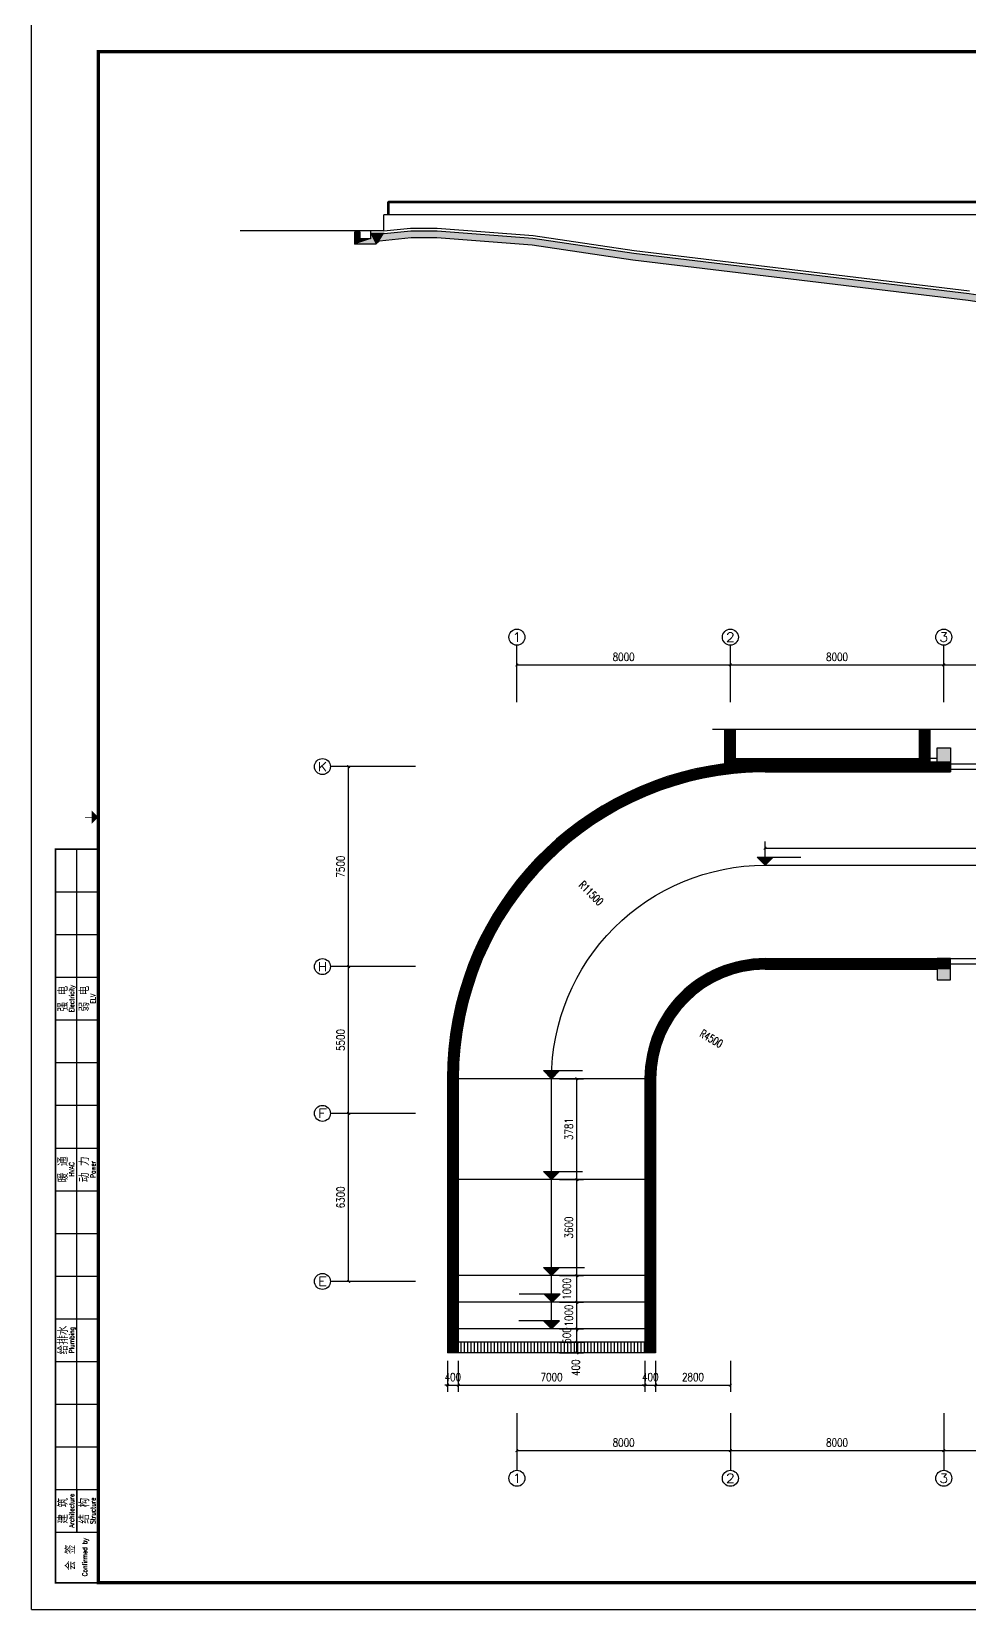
# Model space of a CAD drawing. Extents: x -1348811 to 123514, y -640545 to 749356.
# Drawn here: x -818359 to -783208, y 212828 to 271985 of the extents above; entities that cross this region are included whole.
import ezdxf
from ezdxf.enums import TextEntityAlignment as Align

# ---------------------------------------------------------------- set-up
doc = ezdxf.new("R2010")
doc.units = 0
doc.header["$LTSCALE"] = 10
doc.header["$MEASUREMENT"] = 0
doc.linetypes.add('DASH', pattern=[0.35, 0.25, -0.1])
doc.layers.get('0').update_dxf_attribs({"linetype": 'CONTINUOUS'})
doc.layers.get('Defpoints').update_dxf_attribs({"linetype": 'CONTINUOUS'})
for name, color, linetype in [('A-STAIRS', 9, 'CONTINUOUS'), ('AXIS', 3, 'CONTINUOUS'), ('AXIS_TEXT', 7, 'CONTINUOUS'), ('COLU', 1, 'CONTINUOUS'), ('COLU_HATCH', 252, 'CONTINUOUS'), ('DIM_SYMB', 3, 'CONTINUOUS'), ('jlq', 1, 'CONTINUOUS'), ('PUB_HATCH', 9, 'CONTINUOUS'), ('STAIR', 9, 'CONTINUOUS'), ('wall', 8, 'CONTINUOUS'), ('图框', 7, 'CONTINUOUS'), ('结构墙', 1, 'CONTINUOUS')]:
    doc.layers.add(name, color=color, linetype=linetype)
doc.styles.add('_TCH_AXIS', font='COMPLEX', dxfattribs={"bigfont": 'GBCBIG'})
doc.styles.add('_TEL_DIM', font='SIMPLEX', dxfattribs={"width": 0.8, "height": 3.5, "bigfont": 'HZTXT'})
doc.styles.add('DIM_FONT', font='SIMPLEX', dxfattribs={"width": 0.8, "bigfont": 'HZTXT'})
doc.styles.add('TKZ2_tjkts.shx', font='tjromant.shx', dxfattribs={"bigfont": 'tjkts.shx'})
doc.dimstyles.new('DIMN', dxfattribs={"dimtxt": 300, "dimasz": 100, "dimexe": 250, "dimexo": 300, "dimgap": 150, "dimtad": 1, "dimdec": 0, "dimzin": 0, "dimdsep": 46, "dimtxsty": 'DIM_FONT', "dimblk": 'ARCHTICK', "dimcen": 0.09, "dimclrt": 7, "dimazin": 2, "dimtfac": 1, "dimtdec": 0, "dimtix": 1, "dimtmove": 2, "dimatfit": 3, "dimfxl": 0, "dimtolj": 1, "dimtzin": 0, "dimarcsym": 0})

# ---------------------------------------------------------------- blocks, each defined once
blk = doc.blocks.new('TJAD_TK_A1')
for p, q in [((517.38, 385.45), (517.38, 641.45)), ((509.38, 625.45), (525.38, 625.45)), ((509.38, 609.45), (525.38, 609.45)), ((509.38, 593.45), (525.38, 593.45)), ((509.38, 577.45), (525.38, 577.45)), ((509.38, 561.45), (525.38, 561.45)), ((509.38, 545.45), (525.38, 545.45)), ((509.38, 529.45), (525.38, 529.45)), ((509.38, 513.45), (525.38, 513.45)), ((509.38, 497.45), (525.38, 497.45)), ((509.38, 481.45), (525.38, 481.45)), ((509.38, 465.45), (525.38, 465.45)), ((509.38, 449.45), (525.38, 449.45)), ((509.38, 433.45), (525.38, 433.45)), ((509.38, 417.45), (525.38, 417.45)), ((509.38, 401.45), (525.38, 401.45)), ((517.38, 401.45), (517.38, 385.45)), ((509.38, 385.45), (525.38, 385.45))]:
    blk.add_line(p, q)
at = {"layer": '图框'}
for q in [(500.38, 950.45), (1341.38, 356.45)]:
    blk.add_line((500.38, 356.45), q, dxfattribs=at)
at = {"layer": '图框', "const_width": 1.2}
blk.add_lwpolyline([(1331.38, 940.45), (525.38, 940.45), (525.38, 366.45), (1331.38, 366.45)], close=True, dxfattribs=at)
at = {"layer": '图框'}
for points, const_width in [([(522.88, 653.45), (520.38, 653.45)], 0.3), ([(525.38, 366.45), (509.38, 366.45), (509.38, 641.45), (525.38, 641.45)], 0.6)]:
    blk.add_lwpolyline(points, dxfattribs=dict(at, const_width=const_width))
blk.add_solid([(522.88, 650.95), (522.88, 655.95), (525.38, 653.45)], dxfattribs=at)
at = {"style": 'TKZ2_tjkts.shx'}
for s, p in [('强 电', (512.17, 585.45)), ('弱 电', (520.17, 585.45)), ('暖 通', (512.17, 521.45)), ('动 力', (520.17, 521.45)), ('给排水', (512.17, 457.45)), ('建 筑', (512.17, 393.45)), ('结 构', (520.17, 393.45)), ('会 签', (515, 375.95))]:
    blk.add_text(s, height=3.6, rotation=90, dxfattribs=at).set_placement(p, align=Align.MIDDLE_CENTER)
at = {"style": 'TKZ2_tjkts.shx', "width": 0.8}
for s, p in [('Electricity', (515.4, 585.45)), ('ELV', (523.4, 585.45)), ('HVAC', (515.4, 521.45)), ('Power', (523.4, 521.45)), ('Plumbing', (515.4, 457.45)), ('Architecture', (515.4, 393.45)), ('Structure', (523.4, 393.45)), ('Confirmed by', (520.33, 376.06))]:
    blk.add_text(s, height=1.8, rotation=90, dxfattribs=at).set_placement(p, align=Align.MIDDLE_CENTER)
blk = doc.blocks.new('TJAD_图框_A1')
at = {"layer": '图框'}
blk.add_blockref('TJAD_TK_A1', (0, 0), dxfattribs=at)
blk = doc.blocks.new('_ArchTick')
at = {"color": 0, "linetype": 'ByBlock', "const_width": 0.4}
blk.add_lwpolyline([(-0.5, -0.5), (0.5, 0.5)], dxfattribs=at)
blk = doc.blocks.new('*D2143')
at = {"layer": 'AXIS', "color": 0, "lineweight": -2}
for p, q in [((-794969, 222146), (-794969, 220989)), ((-792169, 222146), (-792169, 220989)), ((-794969, 221239), (-792169, 221239))]:
    blk.add_line(p, q, dxfattribs=at)
at = {"layer": 'Defpoints', "color": 0}
for p in [(-794969, 222446), (-792169, 222446), (-792169, 221239)]:
    blk.add_point(p, dxfattribs=at)
at = {"layer": 'AXIS', "color": 0, "lineweight": -2, "xscale": 100, "yscale": 100, "zscale": 100, "rotation": 180}
blk.add_blockref('_ArchTick', (-794969, 221239), dxfattribs=at)
at = {"layer": 'AXIS', "color": 0, "lineweight": -2, "xscale": 100, "yscale": 100, "zscale": 100}
blk.add_blockref('_ArchTick', (-792169, 221239), dxfattribs=at)
at = {"layer": 'AXIS', "color": 7, "insert": (-793569, 221539), "char_height": 300, "attachment_point": 5, "style": 'DIM_FONT'}
blk.add_mtext('\\A1;2800', dxfattribs=at)
blk = doc.blocks.new('*D2144')
at = {"layer": 'AXIS', "color": 0, "lineweight": -2}
for p, q in [((-795369, 222146), (-795369, 220989)), ((-794969, 222146), (-794969, 220989)), ((-795369, 221239), (-795469, 221239)), ((-795369, 221239), (-794969, 221239)), ((-794969, 221239), (-794869, 221239))]:
    blk.add_line(p, q, dxfattribs=at)
at = {"layer": 'Defpoints', "color": 0}
for p in [(-795369, 222446), (-794969, 222446), (-794969, 221239)]:
    blk.add_point(p, dxfattribs=at)
at = {"layer": 'AXIS', "color": 0, "lineweight": -2, "xscale": 100, "yscale": 100, "zscale": 100}
blk.add_blockref('_ArchTick', (-795369, 221239), dxfattribs=at)
at = {"layer": 'AXIS', "color": 0, "lineweight": -2, "xscale": 100, "yscale": 100, "zscale": 100, "rotation": 180}
blk.add_blockref('_ArchTick', (-794969, 221239), dxfattribs=at)
at = {"layer": 'AXIS', "color": 7, "insert": (-795169, 221539), "char_height": 300, "attachment_point": 5, "style": 'DIM_FONT'}
blk.add_mtext('\\A1;400', dxfattribs=at)
blk = doc.blocks.new('*D2145')
at = {"layer": 'AXIS', "color": 0, "lineweight": -2}
for p, q in [((-802369, 222146), (-802369, 220989)), ((-795369, 222146), (-795369, 220989)), ((-802369, 221239), (-795369, 221239))]:
    blk.add_line(p, q, dxfattribs=at)
at = {"layer": 'Defpoints', "color": 0}
for p in [(-802369, 222446), (-795369, 222446), (-795369, 221239)]:
    blk.add_point(p, dxfattribs=at)
at = {"layer": 'AXIS', "color": 0, "lineweight": -2, "xscale": 100, "yscale": 100, "zscale": 100, "rotation": 180}
blk.add_blockref('_ArchTick', (-802369, 221239), dxfattribs=at)
at = {"layer": 'AXIS', "color": 0, "lineweight": -2, "xscale": 100, "yscale": 100, "zscale": 100}
blk.add_blockref('_ArchTick', (-795369, 221239), dxfattribs=at)
at = {"layer": 'AXIS', "color": 7, "insert": (-798869, 221539), "char_height": 300, "attachment_point": 5, "style": 'DIM_FONT'}
blk.add_mtext('\\A1;7000', dxfattribs=at)
blk = doc.blocks.new('*D2146')
at = {"layer": 'AXIS', "color": 0, "lineweight": -2}
for p, q in [((-802769, 222146), (-802769, 220989)), ((-802369, 222146), (-802369, 220989)), ((-802769, 221239), (-802869, 221239)), ((-802769, 221239), (-802369, 221239)), ((-802369, 221239), (-802269, 221239))]:
    blk.add_line(p, q, dxfattribs=at)
at = {"layer": 'Defpoints', "color": 0}
for p in [(-802769, 222446), (-802369, 222446), (-802369, 221239)]:
    blk.add_point(p, dxfattribs=at)
at = {"layer": 'AXIS', "color": 0, "lineweight": -2, "xscale": 100, "yscale": 100, "zscale": 100}
blk.add_blockref('_ArchTick', (-802769, 221239), dxfattribs=at)
at = {"layer": 'AXIS', "color": 0, "lineweight": -2, "xscale": 100, "yscale": 100, "zscale": 100, "rotation": 180}
blk.add_blockref('_ArchTick', (-802369, 221239), dxfattribs=at)
at = {"layer": 'AXIS', "color": 7, "insert": (-802569, 221539), "char_height": 300, "attachment_point": 5, "style": 'DIM_FONT'}
blk.add_mtext('\\A1;400', dxfattribs=at)
blk = doc.blocks.new('*D2150')
at = {"layer": 'AXIS', "color": 0, "lineweight": -2}
for p, q in [((-800169, 246841), (-800169, 248490)), ((-792169, 246841), (-792169, 248490)), ((-800169, 248240), (-792169, 248240))]:
    blk.add_line(p, q, dxfattribs=at)
at = {"layer": 'Defpoints', "color": 0}
for p in [(-792169, 248240), (-800169, 246541), (-792169, 246541)]:
    blk.add_point(p, dxfattribs=at)
at = {"layer": 'AXIS', "color": 0, "lineweight": -2, "xscale": 100, "yscale": 100, "zscale": 100, "rotation": 180}
blk.add_blockref('_ArchTick', (-800169, 248240), dxfattribs=at)
at = {"layer": 'AXIS', "color": 0, "lineweight": -2, "xscale": 100, "yscale": 100, "zscale": 100}
blk.add_blockref('_ArchTick', (-792169, 248240), dxfattribs=at)
at = {"layer": 'AXIS', "color": 7, "insert": (-796169, 248540), "char_height": 300, "attachment_point": 5, "style": 'DIM_FONT'}
blk.add_mtext('\\A1;8000', dxfattribs=at)
blk = doc.blocks.new('*D2151')
at = {"layer": 'AXIS', "color": 0, "lineweight": -2}
for p, q in [((-792169, 246841), (-792169, 248490)), ((-784169, 246841), (-784169, 248490)), ((-792169, 248240), (-784169, 248240))]:
    blk.add_line(p, q, dxfattribs=at)
at = {"layer": 'Defpoints', "color": 0}
for p in [(-784169, 248240), (-792169, 246541), (-784169, 246541)]:
    blk.add_point(p, dxfattribs=at)
at = {"layer": 'AXIS', "color": 0, "lineweight": -2, "xscale": 100, "yscale": 100, "zscale": 100, "rotation": 180}
blk.add_blockref('_ArchTick', (-792169, 248240), dxfattribs=at)
at = {"layer": 'AXIS', "color": 0, "lineweight": -2, "xscale": 100, "yscale": 100, "zscale": 100}
blk.add_blockref('_ArchTick', (-784169, 248240), dxfattribs=at)
at = {"layer": 'AXIS', "color": 7, "insert": (-788169, 248540), "char_height": 300, "attachment_point": 5, "style": 'DIM_FONT'}
blk.add_mtext('\\A1;8000', dxfattribs=at)
blk = doc.blocks.new('*D2152')
at = {"layer": 'AXIS', "color": 0, "lineweight": -2}
for p, q in [((-784169, 246841), (-784169, 248490)), ((-776169, 246841), (-776169, 248490)), ((-784169, 248240), (-776169, 248240))]:
    blk.add_line(p, q, dxfattribs=at)
at = {"layer": 'Defpoints', "color": 0}
for p in [(-776169, 248240), (-784169, 246541), (-776169, 246541)]:
    blk.add_point(p, dxfattribs=at)
at = {"layer": 'AXIS', "color": 0, "lineweight": -2, "xscale": 100, "yscale": 100, "zscale": 100, "rotation": 180}
blk.add_blockref('_ArchTick', (-784169, 248240), dxfattribs=at)
at = {"layer": 'AXIS', "color": 0, "lineweight": -2, "xscale": 100, "yscale": 100, "zscale": 100}
blk.add_blockref('_ArchTick', (-776169, 248240), dxfattribs=at)
at = {"layer": 'AXIS', "color": 7, "insert": (-780169, 248540), "char_height": 300, "attachment_point": 5, "style": 'DIM_FONT'}
blk.add_mtext('\\A1;8000', dxfattribs=at)
blk = doc.blocks.new('*D2156')
at = {"layer": 'AXIS', "color": 0, "lineweight": -2}
for p, q in [((-804275, 231427), (-806725, 231427)), ((-806475, 225127), (-806475, 231427)), ((-804275, 225127), (-806725, 225127))]:
    blk.add_line(p, q, dxfattribs=at)
at = {"layer": 'Defpoints', "color": 0}
for p in [(-806475, 231427), (-803975, 231427), (-803975, 225127)]:
    blk.add_point(p, dxfattribs=at)
at = {"layer": 'AXIS', "color": 0, "lineweight": -2, "xscale": 100, "yscale": 100, "zscale": 100}
for p, rotation in [((-806475, 231427), 90), ((-806475, 225127), 270)]:
    blk.add_blockref('_ArchTick', p, dxfattribs=dict(at, rotation=rotation))
at = {"layer": 'AXIS', "color": 7, "insert": (-806775, 228277), "char_height": 300, "attachment_point": 5, "rotation": 90, "style": 'DIM_FONT'}
blk.add_mtext('\\A1;6300', dxfattribs=at)
blk = doc.blocks.new('*D2157')
at = {"layer": 'AXIS', "color": 0, "lineweight": -2}
for p, q in [((-804275, 236927), (-806725, 236927)), ((-806475, 231427), (-806475, 236927)), ((-804275, 231427), (-806725, 231427))]:
    blk.add_line(p, q, dxfattribs=at)
at = {"layer": 'Defpoints', "color": 0}
for p in [(-806475, 236927), (-803975, 236927), (-803975, 231427)]:
    blk.add_point(p, dxfattribs=at)
at = {"layer": 'AXIS', "color": 0, "lineweight": -2, "xscale": 100, "yscale": 100, "zscale": 100}
for p, rotation in [((-806475, 236927), 90), ((-806475, 231427), 270)]:
    blk.add_blockref('_ArchTick', p, dxfattribs=dict(at, rotation=rotation))
at = {"layer": 'AXIS', "color": 7, "insert": (-806775, 234177), "char_height": 300, "attachment_point": 5, "rotation": 90, "style": 'DIM_FONT'}
blk.add_mtext('\\A1;5500', dxfattribs=at)
blk = doc.blocks.new('*D2158')
at = {"layer": 'AXIS', "color": 0, "lineweight": -2}
for p, q in [((-804275, 244427), (-806725, 244427)), ((-806475, 236927), (-806475, 244427)), ((-804275, 236927), (-806725, 236927))]:
    blk.add_line(p, q, dxfattribs=at)
at = {"layer": 'Defpoints', "color": 0}
for p in [(-806475, 244427), (-803975, 244427), (-803975, 236927)]:
    blk.add_point(p, dxfattribs=at)
at = {"layer": 'AXIS', "color": 0, "lineweight": -2, "xscale": 100, "yscale": 100, "zscale": 100}
for p, rotation in [((-806475, 244427), 90), ((-806475, 236927), 270)]:
    blk.add_blockref('_ArchTick', p, dxfattribs=dict(at, rotation=rotation))
at = {"layer": 'AXIS', "color": 7, "insert": (-806775, 240677), "char_height": 300, "attachment_point": 5, "rotation": 90, "style": 'DIM_FONT'}
blk.add_mtext('\\A1;7500', dxfattribs=at)
blk = doc.blocks.new('*D2162')
at = {"layer": 'AXIS', "color": 0, "lineweight": -2}
for p, q in [((-790869, 241027), (-790869, 241621)), ((-790869, 241371), (-762969, 241371)), ((-762969, 241027), (-762969, 241621))]:
    blk.add_line(p, q, dxfattribs=at)
at = {"layer": 'Defpoints', "color": 0}
for p in [(-762969, 241371), (-790869, 240727), (-762969, 240727)]:
    blk.add_point(p, dxfattribs=at)
at = {"layer": 'AXIS', "color": 0, "lineweight": -2, "xscale": 100, "yscale": 100, "zscale": 100, "rotation": 180}
blk.add_blockref('_ArchTick', (-790869, 241371), dxfattribs=at)
at = {"layer": 'AXIS', "color": 0, "lineweight": -2, "xscale": 100, "yscale": 100, "zscale": 100}
blk.add_blockref('_ArchTick', (-762969, 241371), dxfattribs=at)
at = {"layer": 'AXIS', "color": 7, "insert": (-776919, 241671), "char_height": 300, "attachment_point": 5, "style": 'DIM_FONT'}
blk.add_mtext('\\A1;27900', dxfattribs=at)
blk = doc.blocks.new('*D2166')
at = {"layer": 'AXIS', "color": 0, "lineweight": -2}
for p, q in [((-798569, 232727), (-797672, 232727)), ((-797922, 228946), (-797922, 232727)), ((-798569, 228946), (-797672, 228946))]:
    blk.add_line(p, q, dxfattribs=at)
at = {"layer": 'Defpoints', "color": 0}
for p in [(-798869, 232727), (-797922, 232727), (-798869, 228946)]:
    blk.add_point(p, dxfattribs=at)
at = {"layer": 'AXIS', "color": 0, "lineweight": -2, "xscale": 100, "yscale": 100, "zscale": 100}
for p, rotation in [((-797922, 232727), 90), ((-797922, 228946), 270)]:
    blk.add_blockref('_ArchTick', p, dxfattribs=dict(at, rotation=rotation))
at = {"layer": 'AXIS', "color": 7, "insert": (-798222, 230837), "char_height": 300, "attachment_point": 5, "rotation": 90, "style": 'DIM_FONT'}
blk.add_mtext('\\A1;3781', dxfattribs=at)
blk = doc.blocks.new('*D2167')
at = {"layer": 'AXIS', "color": 0, "lineweight": -2}
for p, q in [((-798569, 228946), (-797672, 228946)), ((-797922, 225346), (-797922, 228946)), ((-798569, 225346), (-797672, 225346))]:
    blk.add_line(p, q, dxfattribs=at)
at = {"layer": 'Defpoints', "color": 0}
for p in [(-798869, 228946), (-797922, 228946), (-798869, 225346)]:
    blk.add_point(p, dxfattribs=at)
at = {"layer": 'AXIS', "color": 0, "lineweight": -2, "xscale": 100, "yscale": 100, "zscale": 100}
for p, rotation in [((-797922, 228946), 90), ((-797922, 225346), 270)]:
    blk.add_blockref('_ArchTick', p, dxfattribs=dict(at, rotation=rotation))
at = {"layer": 'AXIS', "color": 7, "insert": (-798222, 227146), "char_height": 300, "attachment_point": 5, "rotation": 90, "style": 'DIM_FONT'}
blk.add_mtext('\\A1;3600', dxfattribs=at)
blk = doc.blocks.new('*D2168')
at = {"layer": 'AXIS', "color": 0, "lineweight": -2}
for p, q in [((-798569, 225346), (-797672, 225346)), ((-797922, 224346), (-797922, 225346)), ((-798569, 224346), (-797672, 224346))]:
    blk.add_line(p, q, dxfattribs=at)
at = {"layer": 'Defpoints', "color": 0}
for p in [(-798869, 225346), (-797922, 225346), (-798869, 224346)]:
    blk.add_point(p, dxfattribs=at)
at = {"layer": 'AXIS', "color": 0, "lineweight": -2, "xscale": 100, "yscale": 100, "zscale": 100}
for p, rotation in [((-797922, 225346), 90), ((-797922, 224346), 270)]:
    blk.add_blockref('_ArchTick', p, dxfattribs=dict(at, rotation=rotation))
at = {"layer": 'AXIS', "color": 7, "insert": (-798300, 224846), "char_height": 300, "attachment_point": 5, "rotation": 90, "style": 'DIM_FONT'}
blk.add_mtext('\\A1;1000', dxfattribs=at)
blk = doc.blocks.new('*D2169')
at = {"layer": 'AXIS', "color": 0, "lineweight": -2}
for p, q in [((-798569, 224346), (-797672, 224346)), ((-797922, 224346), (-797922, 224446)), ((-797922, 223346), (-797922, 224346)), ((-798569, 223346), (-797672, 223346)), ((-797922, 223346), (-797922, 223246))]:
    blk.add_line(p, q, dxfattribs=at)
at = {"layer": 'Defpoints', "color": 0}
for p in [(-798869, 224346), (-797922, 224346), (-798869, 223346)]:
    blk.add_point(p, dxfattribs=at)
at = {"layer": 'AXIS', "color": 0, "lineweight": -2, "xscale": 100, "yscale": 100, "zscale": 100}
for p, rotation in [((-797922, 224346), 270), ((-797922, 223346), 90)]:
    blk.add_blockref('_ArchTick', p, dxfattribs=dict(at, rotation=rotation))
at = {"layer": 'AXIS', "color": 7, "insert": (-798222, 223846), "char_height": 300, "attachment_point": 5, "rotation": 90, "style": 'DIM_FONT'}
blk.add_mtext('\\A1;1000', dxfattribs=at)
blk = doc.blocks.new('*D2170')
at = {"layer": 'AXIS', "color": 0, "lineweight": -2}
for p, q in [((-798569, 223346), (-797672, 223346)), ((-797922, 222846), (-797922, 223346)), ((-798569, 222846), (-797672, 222846))]:
    blk.add_line(p, q, dxfattribs=at)
at = {"layer": 'Defpoints', "color": 0}
for p in [(-798869, 223346), (-797922, 223346), (-798869, 222846)]:
    blk.add_point(p, dxfattribs=at)
at = {"layer": 'AXIS', "color": 0, "lineweight": -2, "xscale": 100, "yscale": 100, "zscale": 100}
for p, rotation in [((-797922, 223346), 90), ((-797922, 222846), 270)]:
    blk.add_blockref('_ArchTick', p, dxfattribs=dict(at, rotation=rotation))
at = {"layer": 'AXIS', "color": 7, "insert": (-798300, 223096), "char_height": 300, "attachment_point": 5, "rotation": 90, "style": 'DIM_FONT'}
blk.add_mtext('\\A1;500', dxfattribs=at)
blk = doc.blocks.new('*D2171')
at = {"layer": 'AXIS', "color": 0, "lineweight": -2}
for p, q in [((-798569, 222846), (-797672, 222846)), ((-798569, 222446), (-797672, 222446)), ((-797922, 222446), (-797922, 222846))]:
    blk.add_line(p, q, dxfattribs=at)
at = {"layer": 'Defpoints', "color": 0}
for p in [(-798869, 222846), (-798869, 222446), (-797922, 222846)]:
    blk.add_point(p, dxfattribs=at)
at = {"layer": 'AXIS', "color": 0, "lineweight": -2, "xscale": 100, "yscale": 100, "zscale": 100}
for p, rotation in [((-797922, 222846), 90), ((-797922, 222446), 270)]:
    blk.add_blockref('_ArchTick', p, dxfattribs=dict(at, rotation=rotation))
at = {"layer": 'AXIS', "color": 7, "insert": (-797966, 221891), "char_height": 300, "attachment_point": 5, "rotation": 90, "style": 'DIM_FONT'}
blk.add_mtext('\\A1;400', dxfattribs=at)
blk = doc.blocks.new('*D2172')
at = {"layer": 'AXIS', "color": 0, "lineweight": -2}
for p, q in [((-800169, 220183), (-800169, 218534)), ((-792169, 220183), (-792169, 218534)), ((-800169, 218784), (-792169, 218784))]:
    blk.add_line(p, q, dxfattribs=at)
at = {"layer": 'Defpoints', "color": 0}
for p in [(-800169, 220483), (-792169, 220483), (-792169, 218784)]:
    blk.add_point(p, dxfattribs=at)
at = {"layer": 'AXIS', "color": 0, "lineweight": -2, "xscale": 100, "yscale": 100, "zscale": 100, "rotation": 180}
blk.add_blockref('_ArchTick', (-800169, 218784), dxfattribs=at)
at = {"layer": 'AXIS', "color": 0, "lineweight": -2, "xscale": 100, "yscale": 100, "zscale": 100}
blk.add_blockref('_ArchTick', (-792169, 218784), dxfattribs=at)
at = {"layer": 'AXIS', "color": 7, "insert": (-796169, 219084), "char_height": 300, "attachment_point": 5, "style": 'DIM_FONT'}
blk.add_mtext('\\A1;8000', dxfattribs=at)
blk = doc.blocks.new('*D2173')
at = {"layer": 'AXIS', "color": 0, "lineweight": -2}
for p, q in [((-792169, 220183), (-792169, 218534)), ((-784169, 220183), (-784169, 218534)), ((-792169, 218784), (-784169, 218784))]:
    blk.add_line(p, q, dxfattribs=at)
at = {"layer": 'Defpoints', "color": 0}
for p in [(-792169, 220483), (-784169, 220483), (-784169, 218784)]:
    blk.add_point(p, dxfattribs=at)
at = {"layer": 'AXIS', "color": 0, "lineweight": -2, "xscale": 100, "yscale": 100, "zscale": 100, "rotation": 180}
blk.add_blockref('_ArchTick', (-792169, 218784), dxfattribs=at)
at = {"layer": 'AXIS', "color": 0, "lineweight": -2, "xscale": 100, "yscale": 100, "zscale": 100}
blk.add_blockref('_ArchTick', (-784169, 218784), dxfattribs=at)
at = {"layer": 'AXIS', "color": 7, "insert": (-788169, 219084), "char_height": 300, "attachment_point": 5, "style": 'DIM_FONT'}
blk.add_mtext('\\A1;8000', dxfattribs=at)
blk = doc.blocks.new('*D2174')
at = {"layer": 'AXIS', "color": 0, "lineweight": -2}
for p, q in [((-784169, 220183), (-784169, 218534)), ((-776169, 220183), (-776169, 218534)), ((-784169, 218784), (-776169, 218784))]:
    blk.add_line(p, q, dxfattribs=at)
at = {"layer": 'Defpoints', "color": 0}
for p in [(-784169, 220483), (-776169, 220483), (-776169, 218784)]:
    blk.add_point(p, dxfattribs=at)
at = {"layer": 'AXIS', "color": 0, "lineweight": -2, "xscale": 100, "yscale": 100, "zscale": 100, "rotation": 180}
blk.add_blockref('_ArchTick', (-784169, 218784), dxfattribs=at)
at = {"layer": 'AXIS', "color": 0, "lineweight": -2, "xscale": 100, "yscale": 100, "zscale": 100}
blk.add_blockref('_ArchTick', (-776169, 218784), dxfattribs=at)
at = {"layer": 'AXIS', "color": 7, "insert": (-780169, 219084), "char_height": 300, "attachment_point": 5, "style": 'DIM_FONT'}
blk.add_mtext('\\A1;8000', dxfattribs=at)

msp = doc.modelspace()

# ---------------------------------------------------------------- hatches: boundary and pattern name
at = {"layer": 'AXIS'}
for points in [[(-790868.5, 240727.4), (-791168.5, 241027.4), (-790568.5, 241027.4)], [(-798868.5, 232727.4), (-799168.5, 233027.4), (-798568.5, 233027.4)], [(-798868.5, 228946.4), (-799168.5, 229246.4), (-798568.5, 229246.4)], [(-798868.5, 225346.4), (-799168.5, 225646.4), (-798568.5, 225646.4)], [(-798847.2, 224346.4), (-798547.2, 224646.4), (-799147.2, 224646.4)], [(-798868.5, 223346.4), (-798568.5, 223646.4), (-799168.5, 223646.4)]]:
    msp.add_hatch(color=256, dxfattribs=at).paths.add_polyline_path(points)
at = {"layer": 'COLU_HATCH'}
for points in [[(-784418.5, 245127.4), (-783918.5, 245127.4), (-783918.5, 244327.4), (-784418.5, 244327.4)], [(-784418.5, 236427.4), (-783918.5, 236427.4), (-783918.5, 237227.4), (-784418.5, 237227.4)]]:
    msp.add_hatch(color=256, dxfattribs=at).paths.add_polyline_path(points)
h = msp.add_hatch(dxfattribs=at)
h.set_pattern_fill('ANSI31', color=256, scale=1000, angle=45, style=0)
h.set_pattern_definition([(90, (-50505.25, 217151.34), (-125, 2e-14), [])])
h.paths.add_polyline_path([(-800168.5, 222846.4), (-802368.5, 222846.4), (-802368.5, 222446.4), (-800168.5, 222446.4)])
h.paths.add_polyline_path([(-798868.5, 222846.4), (-800168.5, 222846.4), (-800168.5, 222446.4), (-798868.5, 222446.4)])
h.paths.add_polyline_path([(-795368.5, 222846.4), (-798868.5, 222846.4), (-798868.5, 222446.4), (-795368.5, 222446.4)])
h.paths.add_polyline_path([(-798524.9, 222712.8), (-798524.9, 223480), (-798074.9, 223480), (-798074.9, 222712.8)], flags=9)

# ---------------------------------------------------------------- linework, layer by layer
at = {"layer": 'A-STAIRS'}
for p, q in [((-770122.1, 265109.6), (-805154.6, 265109.6)), ((-805154.6, 264509.6), (-805154.6, 265109.6)), ((-805011.9, 265109.6), (-805011.9, 265584.6)), ((-769947.1, 265609.6), (-804986.9, 265609.6)), ((-769972.1, 265559.6), (-804986.9, 265559.6)), ((-804961.9, 265109.6), (-804961.9, 265559.6)), ((-805654.6, 264509.6), (-810545.8, 264509.6)), ((-806054.6, 264459.6), (-806054.6, 264509.6)), ((-805154.6, 264509.6), (-805654.6, 264509.6)), ((-805654.6, 264509.6), (-805654.6, 264409.6)), ((-805154.6, 264509.6), (-804154.6, 264609.6)), ((-804154.6, 264609.6), (-803154.6, 264609.6)), ((-803154.6, 264609.6), (-799554.6, 264339.6)), ((-799554.6, 264339.6), (-795773.6, 263772.5)), ((-795773.6, 263772.5), (-783207.6, 262264.6))]:
    msp.add_line(p, q, dxfattribs=at)
at = {"layer": 'A-STAIRS', "linetype": 'DASH', "ltscale": 5}
msp.add_line((-795368.5, 232727.4), (-802368.5, 232727.4), dxfattribs=at)
at = {"layer": 'A-STAIRS', "linetype": 'ByBlock'}
for p, q in [((-795368.5, 228946.4), (-802368.5, 228946.4)), ((-795368.5, 225346.4), (-802368.5, 225346.4)), ((-795368.5, 224346.4), (-802368.5, 224346.4)), ((-795368.5, 223346.4), (-802368.5, 223346.4)), ((-795368.5, 222846.4), (-802368.5, 222846.4)), ((-795368.5, 222446.4), (-802368.5, 222446.4))]:
    msp.add_line(p, q, dxfattribs=at)
msp.add_lwpolyline([(-798868.5, 232727.4), (-798868.5, 232727.4, -0.4142136), (-790868.5, 240727.4)], format="xyb", dxfattribs=at)
for points in [[(-790868.5, 240727.4), (-759368.5, 240727.4)], [(-798868.5, 223346.4), (-798868.5, 232727.4)]]:
    msp.add_lwpolyline(points, dxfattribs=at)
at = {"layer": 'A-STAIRS'}
msp.add_arc((-804986.9, 265584.6), 25, 90, 270, dxfattribs=at)
at = {"layer": 'AXIS'}
for p, q in [((-800168.5, 246991.4), (-800168.5, 248979.8)), ((-792168.5, 246991.4), (-792168.5, 248979.8)), ((-784168.5, 246991.4), (-784168.5, 248979.8)), ((-803975.4, 244427.4), (-807156.6, 244427.4)), ((-790868.5, 240727.4), (-791168.5, 241027.4)), ((-791168.5, 241027.4), (-789522, 241027.4)), ((-790868.5, 240727.4), (-790568.5, 241027.4)), ((-803975.4, 236927.4), (-807156.6, 236927.4)), ((-798868.5, 232727.4), (-799168.5, 233027.4)), ((-799168.5, 233027.4), (-797715, 233027.4)), ((-798868.5, 232727.4), (-798568.5, 233027.4)), ((-803975.4, 231427.4), (-807156.6, 231427.4)), ((-798868.5, 228946.4), (-799168.5, 229246.4)), ((-799168.5, 229246.4), (-797715.1, 229246.4)), ((-798868.5, 228946.4), (-798568.5, 229246.4)), ((-798868.5, 225346.4), (-799168.5, 225646.4)), ((-799168.5, 225646.4), (-797636.3, 225646.4)), ((-798868.5, 225346.4), (-798568.5, 225646.4)), ((-803975.4, 225127.4), (-807156.6, 225127.4)), ((-798547.2, 224646.4), (-800079.4, 224646.4)), ((-798847.2, 224346.4), (-799147.2, 224646.4)), ((-798847.2, 224346.4), (-798547.2, 224646.4)), ((-798568.5, 223646.4), (-800100.8, 223646.4)), ((-798868.5, 223346.4), (-799168.5, 223646.4)), ((-798868.5, 223346.4), (-798568.5, 223646.4)), ((-800168.5, 220032.6), (-800168.5, 218044.1)), ((-792168.5, 220032.6), (-792168.5, 218044.1)), ((-784168.5, 220032.6), (-784168.5, 218044.1))]:
    msp.add_line(p, q, dxfattribs=at)
for points in [[(-797139.4, 239042.9, 0, 0, 0), (-798830.5, 240746, 66, 0, 0), (-798971.4, 240887.9, 0, 0, 0)], [(-792506.5, 233690.3, 0, 0, 0), (-794575.5, 234906.5, 66, 0, 0), (-794747.9, 235007.9, 0, 0, 0)]]:
    msp.add_lwpolyline(points, format="xyseb", dxfattribs=at)
for centre in [(-800168.5, 249279.8), (-792168.5, 249279.8), (-784168.5, 249279.8), (-807456.6, 244427.4), (-807456.6, 236927.4), (-807456.6, 231427.4), (-807456.6, 225127.4), (-800168.5, 217744.1), (-792168.5, 217744.1), (-784168.5, 217744.1)]:
    msp.add_circle(centre, 300, dxfattribs=at)
at = {"layer": 'COLU'}
for points in [[(-784418.5, 245127.4), (-783918.5, 245127.4), (-783918.5, 244327.4), (-784418.5, 244327.4)], [(-784418.5, 236427.4), (-783918.5, 236427.4), (-783918.5, 237227.4), (-784418.5, 237227.4)]]:
    msp.add_lwpolyline(points, close=True, dxfattribs=at)
at = {"layer": 'COLU_HATCH', "const_width": 400}
for points in [[(-802568.5, 222446.4), (-802568.5, 232727.4, -0.4142136), (-790868.5, 244427.4), (-783918.5, 244427.4)], [(-795168.5, 222446.4), (-795168.5, 232727.4, -0.4142136), (-790868.5, 237027.4), (-783918.5, 237027.4)]]:
    msp.add_lwpolyline(points, format="xyb", dxfattribs=at)
at = {"layer": 'DIM_SYMB'}
msp.add_lwpolyline([(-792832.1, 245827.4), (-778400.9, 245827.4), (-778286.2, 246142.4), (-778175.2, 245512.4), (-778063.4, 245827.4), (-763632.1, 245827.4)], dxfattribs=at)
for points in [[(-790868.5, 240727.4, 0, 0, 0), (-759668.5, 240727.4, 80, 0, 0), (-759368.5, 240727.4, 0, 0, 0)], [(-798868.5, 228946.4, 0, 0, 0), (-798868.5, 232427.4, 80, 0, 0), (-798868.5, 232727.4, 0, 0, 0)], [(-798868.5, 225346.4, 0, 0, 0), (-798868.5, 228646.4, 80, 0, 0), (-798868.5, 228946.4, 0, 0, 0)], [(-798868.5, 223346.4, 0, 0, 0), (-798868.5, 224046.4, 80, 0, 0), (-798868.5, 224346.4, 0, 0, 0)]]:
    msp.add_lwpolyline(points, format="xyseb", dxfattribs=at)
at = {"layer": 'jlq'}
msp.add_line((-784068.5, 244327.4), (-784418.5, 244327.4), dxfattribs=at)
at = {"layer": 'PUB_HATCH', "const_width": 400}
for points in [[(-792182.1, 245827.4), (-792182.1, 244527.4), (-784882.1, 244527.4)], [(-784882.1, 244327.4), (-784882.1, 245827.4)]]:
    msp.add_lwpolyline(points, dxfattribs=at)
at = {"layer": 'PUB_HATCH'}
for points in [[(-806054.6, 264209.6), (-806254.6, 264009.6), (-806054.6, 264459.6), (-806254.6, 264459.6)], [(-804149.6, 264509.6), (-804137.2, 264259.6), (-805149.6, 264409.6), (-805323.2, 264141)], [(-803158.4, 264509.6), (-803167.7, 264259.6), (-804149.6, 264509.6), (-804137.2, 264259.6)], [(-799565.8, 264240.2), (-799593.7, 263991.6), (-803158.4, 264509.6), (-803167.7, 264259.6)], [(-805654.6, 264409.6), (-805454.6, 264009.6), (-805654.6, 264209.6), (-806254.6, 264009.6)], [(-805654.6, 264209.6), (-806254.6, 264009.6), (-806054.6, 264209.6), (-806254.6, 264009.6)], [(-805149.6, 264409.6), (-805323.2, 264141), (-805654.6, 264409.6), (-805454.6, 264009.6)], [(-795787, 263673.4), (-795820.4, 263425.6), (-799565.8, 264240.2), (-799593.7, 263991.6)], [(-783221, 262165.4), (-783254.4, 261917.7), (-795787, 263673.4), (-795820.4, 263425.6)], [(-755318.8, 257980.1), (-755346.7, 257731.5), (-783221, 262165.4), (-783254.4, 261917.7)]]:
    msp.add_solid(points, dxfattribs=at)
at = {"layer": 'wall'}
for p, q in [((-784418.5, 244727.4), (-784682.1, 244727.4)), ((-784418.5, 244727.4), (-784682.1, 244727.4)), ((-784418.5, 244327.4), (-784682.1, 244327.4)), ((-784418.5, 244327.4), (-784682.1, 244327.4))]:
    msp.add_line(p, q, dxfattribs=at)
at = {"layer": 'wall', "linetype": 'ByBlock'}
for p, q in [((-783918.5, 244527.4), (-764482.1, 244527.4)), ((-783918.5, 244327.4), (-764482.1, 244327.4)), ((-783918.5, 237227.4), (-768418.5, 237227.4)), ((-783918.5, 237027.4), (-776468.5, 237027.4))]:
    msp.add_line(p, q, dxfattribs=at)
at = {"layer": 'wall'}
for points in [[(-792382.1, 245827.4), (-792382.1, 244327.4), (-784682.1, 244327.4), (-784682.1, 245827.4)], [(-791982.1, 245827.4), (-791982.1, 244727.4), (-785082.1, 244727.4), (-785082.1, 245827.4)]]:
    msp.add_lwpolyline(points, dxfattribs=at)
at = {"layer": '结构墙', "linetype": 'ByBlock'}
for p, q in [((-806254.6, 264459.6), (-806254.6, 264009.6)), ((-806054.6, 264459.6), (-806254.6, 264459.6)), ((-806054.6, 264459.6), (-806054.6, 264209.6)), ((-805149.6, 264409.6), (-804149.6, 264509.6)), ((-804149.6, 264509.6), (-803158.4, 264509.6)), ((-803158.4, 264509.6), (-799565.8, 264240.2)), ((-805454.6, 264009.6), (-806254.6, 264009.6)), ((-805654.6, 264209.6), (-806054.6, 264209.6)), ((-805654.6, 264409.6), (-805654.6, 264209.6)), ((-805149.6, 264409.6), (-805654.6, 264409.6)), ((-805454.6, 264009.6), (-805323.2, 264141)), ((-805323.2, 264141), (-804137.2, 264259.6)), ((-804137.2, 264259.6), (-803167.7, 264259.6)), ((-803167.7, 264259.6), (-799593.7, 263991.6)), ((-799593.7, 263991.6), (-795820.4, 263425.6)), ((-799565.8, 264240.2), (-795787, 263673.4)), ((-795820.4, 263425.6), (-783254.4, 261917.7)), ((-795787, 263673.4), (-783221, 262165.4)), ((-783221, 262165.4), (-755318.8, 257980.1)), ((-783254.4, 261917.7), (-755346.7, 257731.5)), ((-783918.5, 244327.4), (-783918.5, 244227.4)), ((-790868.5, 244227.4), (-783918.5, 244227.4)), ((-790868.5, 237227.4), (-784418.5, 237227.4)), ((-790868.5, 236827.4), (-784418.5, 236827.4)), ((-802768.5, 232727.4), (-802768.5, 222446.4)), ((-802368.5, 232727.4), (-802368.5, 222446.4)), ((-795368.5, 232727.4), (-795368.5, 222446.4)), ((-794968.5, 232727.4), (-794968.5, 222446.4)), ((-802368.5, 222446.4), (-802768.5, 222446.4)), ((-794968.5, 222446.4), (-795368.5, 222446.4))]:
    msp.add_line(p, q, dxfattribs=at)
for radius, start in [(11900, 97.307468), (11500, 90), (4500, 90), (4100, 90)]:
    msp.add_arc((-790868.5, 232727.4), radius, start, 180, dxfattribs=at)

# ---------------------------------------------------------------- block references
at = {"layer": 'STAIR', "xscale": 100, "yscale": 100, "zscale": 100}
msp.add_blockref('TJAD_图框_A1', (-868397.3, 177182.9), dxfattribs=at)

# ---------------------------------------------------------------- texts
at = {"layer": 'AXIS', "color": 7, "style": '_TEL_DIM', "width": 0.705882}
for s, rotation, p in [('R11500', 314.796797, (-797874.2, 239962.1)), ('R4500', 329.551203, (-793347.7, 234331.2))]:
    msp.add_text(s, height=297.5, rotation=rotation, dxfattribs=at).set_placement(p)
at = {"layer": 'AXIS_TEXT', "style": '_TCH_AXIS'}
for s, width, p, p2 in [('1', 2.333333, (-800338.2, 249110.1), (-799998.8, 249110.1)), ('2', 1.5, (-792338.2, 249110.1), (-791998.8, 249110.1)), ('3', 1.5, (-784338.2, 249110.1), (-783998.8, 249110.1)), ('K', 1.105263, (-807626.3, 244257.7), (-807286.9, 244257.7)), ('H', 1.05, (-807626.3, 236757.7), (-807286.9, 236757.7)), ('F', 1.3125, (-807626.3, 231257.7), (-807286.9, 231257.7)), ('E', 1.3125, (-807626.3, 224957.7), (-807286.9, 224957.7)), ('1', 2.333333, (-800338.2, 217574.4), (-799998.8, 217574.4)), ('2', 1.5, (-792338.2, 217574.4), (-791998.8, 217574.4)), ('3', 1.5, (-784338.2, 217574.4), (-783998.8, 217574.4))]:
    msp.add_text(s, height=339.4, dxfattribs=dict(at, width=width)).set_placement(p, p2, align=Align.FIT)

# ---------------------------------------------------------------- dimensions: what is measured, and where the dimension line sits
at = {"layer": 'AXIS'}
for p1, p2, distance, picture, middle in [((-800168.5, 246541.4), (-792168.5, 246541.4), 1698.8, '*D2150', (-796168.5, 248540.3)), ((-792168.5, 246541.4), (-784168.5, 246541.4), 1698.8, '*D2151', (-788168.5, 248540.3)), ((-784168.5, 246541.4), (-776168.5, 246541.4), 1698.8, '*D2152', (-780168.5, 248540.3)), ((-803975.4, 236927.4), (-803975.4, 244427.4), 2500, '*D2158', (-806775.4, 240677.4)), ((-790868.5, 240727.4), (-762968.5, 240727.4), 643.7, '*D2162', (-776918.5, 241671.1)), ((-803975.4, 231427.4), (-803975.4, 236927.4), 2500, '*D2157', (-806775.4, 234177.4)), ((-798868.5, 228946.4), (-798868.5, 232727.4), -946.6, '*D2166', (-798222, 230836.9)), ((-803975.4, 225127.4), (-803975.4, 231427.4), 2500, '*D2156', (-806775.4, 228277.4)), ((-798868.5, 225346.4), (-798868.5, 228946.4), -946.6, '*D2167', (-798222, 227146.4)), ((-798868.5, 223346.4), (-798868.5, 224346.4), -946.6, '*D2169', (-798222, 223846.4)), ((-802768.5, 222446.4), (-802368.5, 222446.4), -1207.7, '*D2146', (-802568.5, 221538.8)), ((-802368.5, 222446.4), (-795368.5, 222446.4), -1207.7, '*D2145', (-798868.5, 221538.8)), ((-795368.5, 222446.4), (-794968.5, 222446.4), -1207.7, '*D2144', (-795168.5, 221538.8)), ((-794968.5, 222446.4), (-792168.5, 222446.4), -1207.7, '*D2143', (-793568.5, 221538.8)), ((-800168.5, 220482.6), (-792168.5, 220482.6), -1698.8, '*D2172', (-796168.5, 219083.7)), ((-792168.5, 220482.6), (-784168.5, 220482.6), -1698.8, '*D2173', (-788168.5, 219083.7)), ((-784168.5, 220482.6), (-776168.5, 220482.6), -1698.8, '*D2174', (-780168.5, 219083.7))]:
    dim = msp.add_aligned_dim(p1=p1, p2=p2, distance=distance, dimstyle='DIMN', dxfattribs=at)
    dim.commit()
    dim.dimension.update_dxf_attribs({"geometry": picture, "text_midpoint": middle})
for base, p1, p2, picture, middle in [((-797922, 225346.4), (-798868.5, 224346.4), (-798868.5, 225346.4), '*D2168', (-798299.9, 224846.4)), ((-797922, 223346.4), (-798868.5, 222846.4), (-798868.5, 223346.4), '*D2170', (-798299.9, 223096.4)), ((-797922, 222846.4), (-798868.5, 222446.4), (-798868.5, 222846.4), '*D2171', (-797966.2, 221891.4))]:
    dim = msp.add_linear_dim(base=base, p1=p1, p2=p2, angle=90, dimstyle='DIMN', dxfattribs=at)
    dim.commit()
    dim.dimension.update_dxf_attribs({"geometry": picture, "text_midpoint": middle, "dimtype": 161})

doc.saveas('drawing.dxf')
